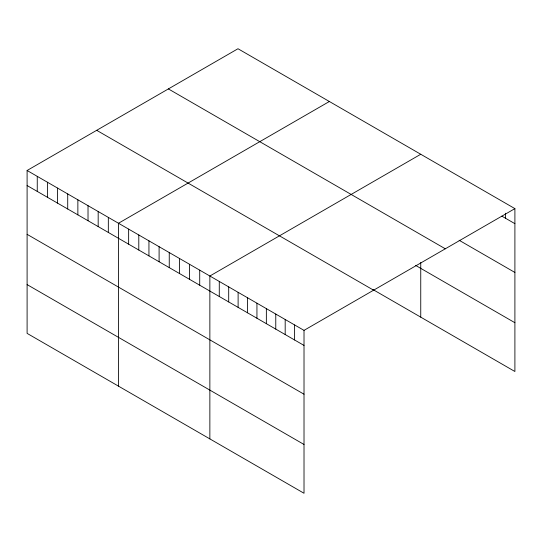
<?xml version="1.0" encoding="UTF-8"?>
<svg xmlns="http://www.w3.org/2000/svg" width="542" height="542" viewBox="0 0 542 542"><rect width="100%" height="100%" fill="white"/><g stroke="black" fill="none" stroke-linecap="round" stroke-linejoin="round"><path stroke-width="0.81" d="M27.1 170.493L304.015 330.369L304.015 493.261L27.1 333.377L27.1 170.493L237.985 48.739L514.9 208.623L514.9 371.507L372.882 289.509M329.367 101.503L118.481 223.257L118.481 386.141M420.748 154.26L209.862 276.013L209.862 438.898M304.015 330.369L514.9 208.623M501.865 216.143L514.9 223.67M459.135 240.262L514.9 272.457M168.393 88.922L445.307 248.798M415.673 265.431L514.9 322.72M96.693 130.317L373.607 290.194M27.1 185.547L304.015 345.423M27.1 234.334L304.015 394.21M27.1 284.597L304.015 444.474M505.483 213.216L505.483 218.236M420.748 262.497L420.748 317.145M294.604 324.936L294.604 339.983M285.187 319.502L285.187 334.55M275.77 314.062L275.77 329.116M266.359 308.628L266.359 323.676M256.942 303.195L256.942 318.242M247.525 297.754L247.525 312.809M238.114 292.321L238.114 307.368M228.697 286.887L228.697 301.935M219.28 281.447L219.28 296.501M199.713 270.153L199.713 285.2M189.558 264.286L189.558 279.34M179.402 258.426L179.402 273.48M169.253 252.565L169.253 267.613M159.097 246.705L159.097 261.752M148.942 240.838L148.942 255.892M138.793 234.977L138.793 250.031M128.637 229.117L128.637 244.164M108.332 217.389L108.332 232.443M98.177 211.529L98.177 226.583M88.021 205.669L88.021 220.716M77.865 199.808L77.865 214.856M67.716 193.941L67.716 208.995M57.56 188.081L57.56 203.135M47.405 182.22L47.405 197.268M37.256 176.353L37.256 191.407"/></g></svg>
